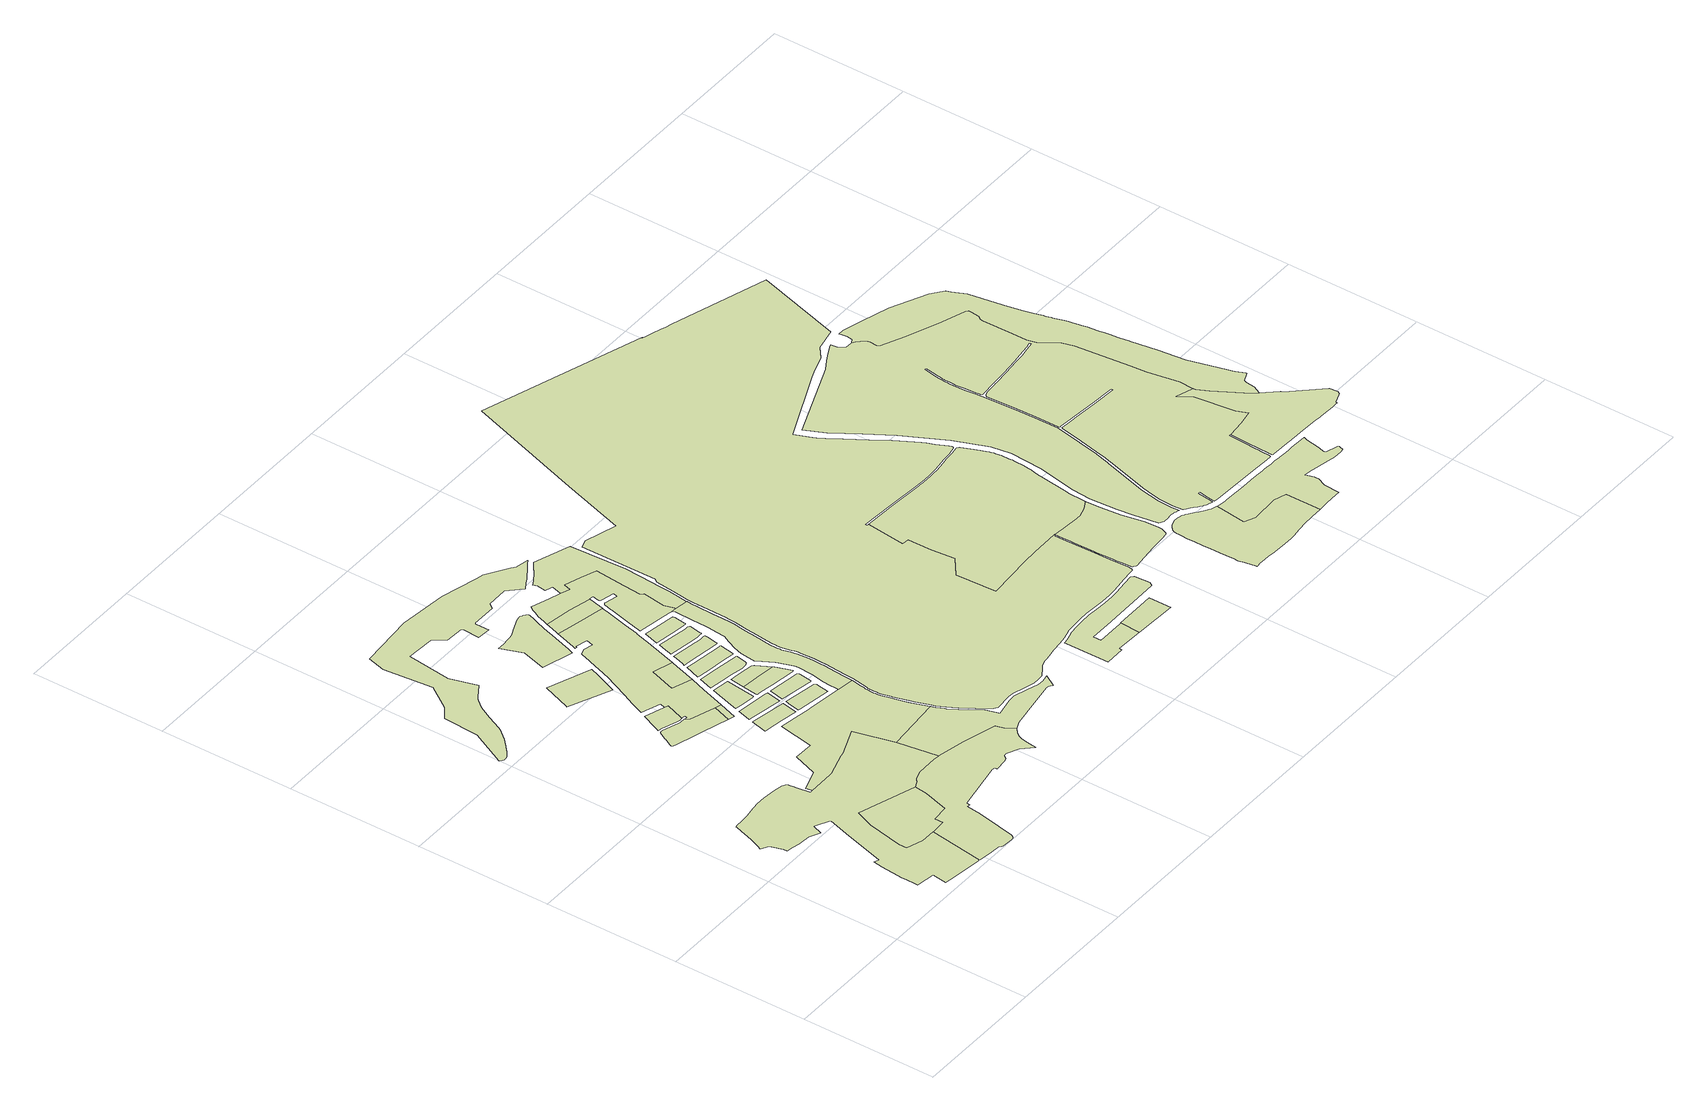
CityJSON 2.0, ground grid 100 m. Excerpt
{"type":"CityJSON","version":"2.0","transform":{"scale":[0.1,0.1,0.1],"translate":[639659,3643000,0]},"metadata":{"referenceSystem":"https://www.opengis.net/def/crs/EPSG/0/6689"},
"CityObjects":{
"landuse1":{"type":"LandUse","attributes":{"class":"205","LandUseDetailAttribute.orgLandUse":"205","LandUseDetailAttribute.areaInSquareMeter":9004.34,"LandUseDetailAttribute.urbanPlanType":"21","LandUseDetailAttribute.prefecture":"43","LandUseDetailAttribute.city":"43206","LandUseDetailAttribute.note":"都道府県","LandUseDetailAttribute.surveyYear":2022},"geometry":[{"type":"MultiSurface","lod":"1","boundaries":[[[0,1,2,3,4,5,6,7,8,9,10,11,12,13,14,15,16,17,18,19,20,21,22,23,24,25,26,27,28,29,30,31,32,33,34,35,36,37,38,39,40,41,42,43,44,45,46,47,48,49,50,51,52,53,54,55,56,57,58,59,60,61,62,63,64,65,66,67,68]]]}]},
"landuse2":{"type":"LandUse","attributes":{"class":"202","LandUseDetailAttribute.orgLandUse":"202","LandUseDetailAttribute.areaInSquareMeter":1923.21,"LandUseDetailAttribute.urbanPlanType":"21","LandUseDetailAttribute.prefecture":"43","LandUseDetailAttribute.city":"43206","LandUseDetailAttribute.note":"都道府県","LandUseDetailAttribute.surveyYear":2022},"geometry":[{"type":"MultiSurface","lod":"1","boundaries":[[[69,70,71,53,52,51,50,49,48,47,72]]]}]},
"landuse3":{"type":"LandUse","attributes":{"class":"202","LandUseDetailAttribute.orgLandUse":"202","LandUseDetailAttribute.areaInSquareMeter":676.28,"LandUseDetailAttribute.urbanPlanType":"21","LandUseDetailAttribute.prefecture":"43","LandUseDetailAttribute.city":"43206","LandUseDetailAttribute.note":"都道府県","LandUseDetailAttribute.surveyYear":2022},"geometry":[{"type":"MultiSurface","lod":"1","boundaries":[[[73,74,75,76,77,78,79,80,81,82,83,84,85,86,87,88,89,90,91,92,93,94,95,96,97,98,99,100,101,102,103,104,105,106,107,108,109,110]]]}]},
"landuse4":{"type":"LandUse","attributes":{"class":"211","LandUseDetailAttribute.orgLandUse":"211","LandUseDetailAttribute.areaInSquareMeter":4491.75,"LandUseDetailAttribute.urbanPlanType":"21","LandUseDetailAttribute.prefecture":"43","LandUseDetailAttribute.city":"43206","LandUseDetailAttribute.note":"都道府県","LandUseDetailAttribute.surveyYear":2022},"geometry":[{"type":"MultiSurface","lod":"1","boundaries":[[[111,112,113,114,115,116,117,118,59,58,57,56,55,54,53,71,70,69,72,47,46,119,120,121,122,123,124,125,126,127,128,129,130,131,132,133,134,135,136,137,138,139,140,141,142,143,144,145,146,147,148,149,150]]]}]},
"landuse5":{"type":"LandUse","attributes":{"class":"202","LandUseDetailAttribute.orgLandUse":"202","LandUseDetailAttribute.areaInSquareMeter":303.58,"LandUseDetailAttribute.urbanPlanType":"21","LandUseDetailAttribute.prefecture":"43","LandUseDetailAttribute.city":"43206","LandUseDetailAttribute.note":"都道府県","LandUseDetailAttribute.surveyYear":2022},"geometry":[{"type":"MultiSurface","lod":"1","boundaries":[[[151,152,153,154,155,156,157,158,159,160,161,162,163,164,165,166,167,168,169,170,171,172,173]]]}]},
"landuse6":{"type":"LandUse","attributes":{"class":"211","LandUseDetailAttribute.orgLandUse":"211","LandUseDetailAttribute.areaInSquareMeter":805.57,"LandUseDetailAttribute.urbanPlanType":"21","LandUseDetailAttribute.prefecture":"43","LandUseDetailAttribute.city":"43206","LandUseDetailAttribute.note":"都道府県","LandUseDetailAttribute.surveyYear":2022},"geometry":[{"type":"MultiSurface","lod":"1","boundaries":[[[174,175,176,177,178,179,180,181,182]]]}]},
"landuse7":{"type":"LandUse","attributes":{"class":"222","LandUseDetailAttribute.orgLandUse":"222","LandUseDetailAttribute.areaInSquareMeter":70.05,"LandUseDetailAttribute.urbanPlanType":"21","LandUseDetailAttribute.prefecture":"43","LandUseDetailAttribute.city":"43206","LandUseDetailAttribute.note":"都道府県","LandUseDetailAttribute.surveyYear":2022},"geometry":[{"type":"MultiSurface","lod":"1","boundaries":[[[110,109,183,184,185]]]}]},
"landuse8":{"type":"LandUse","attributes":{"class":"202","LandUseDetailAttribute.orgLandUse":"202","LandUseDetailAttribute.areaInSquareMeter":4166.86,"LandUseDetailAttribute.urbanPlanType":"21","LandUseDetailAttribute.prefecture":"43","LandUseDetailAttribute.city":"43206","LandUseDetailAttribute.note":"都道府県","LandUseDetailAttribute.surveyYear":2022},"geometry":[{"type":"MultiSurface","lod":"1","boundaries":[[[186,187,188,189,190,191,192,193,194,66,65,64,63,62,61,60,195,196,197,198,199,200,201,202,203,204,205,206,207,208,209,210,211,212,213]]]}]},
"landuse9":{"type":"LandUse","attributes":{"class":"211","LandUseDetailAttribute.orgLandUse":"211","LandUseDetailAttribute.areaInSquareMeter":321.63,"LandUseDetailAttribute.urbanPlanType":"21","LandUseDetailAttribute.prefecture":"43","LandUseDetailAttribute.city":"43206","LandUseDetailAttribute.note":"都道府県","LandUseDetailAttribute.surveyYear":2022},"geometry":[{"type":"MultiSurface","lod":"1","boundaries":[[[214,215,216,217,218,219,220,221,222,223]]]}]},
"landuse10":{"type":"LandUse","attributes":{"class":"203","LandUseDetailAttribute.orgLandUse":"203","LandUseDetailAttribute.areaInSquareMeter":5633.28,"LandUseDetailAttribute.urbanPlanType":"21","LandUseDetailAttribute.prefecture":"43","LandUseDetailAttribute.city":"43206","LandUseDetailAttribute.note":"都道府県","LandUseDetailAttribute.surveyYear":2022},"geometry":[{"type":"MultiSurface","lod":"1","boundaries":[[[224,225,226,227,228,229,230,231,232,233,234,235,236,237,238,239,240,241,242,243,244,245,246,247,248,249,250,251,252,253,254,255,256,257,258,259,260,261,262,263,264,265,266,267,268,269,270,271,272,273,274,275,276,277,278,279,280,281,282,283,284,285,286,287,288,289]]]}]},
"landuse11":{"type":"LandUse","attributes":{"class":"211","LandUseDetailAttribute.orgLandUse":"211","LandUseDetailAttribute.areaInSquareMeter":282.78,"LandUseDetailAttribute.urbanPlanType":"21","LandUseDetailAttribute.prefecture":"43","LandUseDetailAttribute.city":"43206","LandUseDetailAttribute.note":"都道府県","LandUseDetailAttribute.surveyYear":2022},"geometry":[{"type":"MultiSurface","lod":"1","boundaries":[[[290,291,292,293,294,295,296,297,298]]]}]},
"landuse12":{"type":"LandUse","attributes":{"class":"217","LandUseDetailAttribute.orgLandUse":"217","LandUseDetailAttribute.areaInSquareMeter":330.92,"LandUseDetailAttribute.urbanPlanType":"21","LandUseDetailAttribute.prefecture":"43","LandUseDetailAttribute.city":"43206","LandUseDetailAttribute.note":"都道府県","LandUseDetailAttribute.surveyYear":2022},"geometry":[{"type":"MultiSurface","lod":"1","boundaries":[[[299,300,301,302,303,304,305,306,307,308,309,310,311]]]}]},
"landuse13":{"type":"LandUse","attributes":{"class":"211","LandUseDetailAttribute.orgLandUse":"211","LandUseDetailAttribute.areaInSquareMeter":4306.53,"LandUseDetailAttribute.urbanPlanType":"21","LandUseDetailAttribute.prefecture":"43","LandUseDetailAttribute.city":"43206","LandUseDetailAttribute.note":"都道府県","LandUseDetailAttribute.surveyYear":2022},"geometry":[{"type":"MultiSurface","lod":"1","boundaries":[[[312,313,314,315,316,317,318,319,320,321,322,323,324,325,326,327,328,329,330,331,332,333,334,152,151,173,172,335,336,337,338,74,73,110,185,339,340,341,342,343,344,345,346,347,348,349,350,351,352]]]}]},
"landuse14":{"type":"LandUse","attributes":{"class":"202","LandUseDetailAttribute.orgLandUse":"202","LandUseDetailAttribute.areaInSquareMeter":326.06,"LandUseDetailAttribute.urbanPlanType":"21","LandUseDetailAttribute.prefecture":"43","LandUseDetailAttribute.city":"43206","LandUseDetailAttribute.note":"都道府県","LandUseDetailAttribute.surveyYear":2022},"geometry":[{"type":"MultiSurface","lod":"1","boundaries":[[[343,342,341,353,354,344]]]}]},
"landuse15":{"type":"LandUse","attributes":{"class":"211","LandUseDetailAttribute.orgLandUse":"211","LandUseDetailAttribute.areaInSquareMeter":1164.18,"LandUseDetailAttribute.urbanPlanType":"21","LandUseDetailAttribute.prefecture":"43","LandUseDetailAttribute.city":"43206","LandUseDetailAttribute.note":"都道府県","LandUseDetailAttribute.surveyYear":2022},"geometry":[{"type":"MultiSurface","lod":"1","boundaries":[[[355,356,357,358,359,360,361,362,363,364,365,366,367,368,369,370,371,372,373,374,375,376,377,378,379,380,381,382,383,384,385,386,387,388,389,390,391]]]}]},
"landuse16":{"type":"LandUse","attributes":{"class":"211","LandUseDetailAttribute.orgLandUse":"211","LandUseDetailAttribute.areaInSquareMeter":298.83,"LandUseDetailAttribute.urbanPlanType":"21","LandUseDetailAttribute.prefecture":"43","LandUseDetailAttribute.city":"43206","LandUseDetailAttribute.note":"都道府県","LandUseDetailAttribute.surveyYear":2022},"geometry":[{"type":"MultiSurface","lod":"1","boundaries":[[[392,393,394,395,396,397,398,399,400,401,402,403,404,405,406]]]}]},
"landuse17":{"type":"LandUse","attributes":{"class":"211","LandUseDetailAttribute.orgLandUse":"211","LandUseDetailAttribute.areaInSquareMeter":356.48,"LandUseDetailAttribute.urbanPlanType":"21","LandUseDetailAttribute.prefecture":"43","LandUseDetailAttribute.city":"43206","LandUseDetailAttribute.note":"都道府県","LandUseDetailAttribute.surveyYear":2022},"geometry":[{"type":"MultiSurface","lod":"1","boundaries":[[[407,408,409,410,411,412,413,414,415,416,417,418,419,420,421,422,423,424,425,426,427,428,429,430,431,432,433,434]]]}]},
"landuse18":{"type":"LandUse","attributes":{"class":"211","LandUseDetailAttribute.orgLandUse":"211","LandUseDetailAttribute.areaInSquareMeter":289.94,"LandUseDetailAttribute.urbanPlanType":"21","LandUseDetailAttribute.prefecture":"43","LandUseDetailAttribute.city":"43206","LandUseDetailAttribute.note":"都道府県","LandUseDetailAttribute.surveyYear":2022},"geometry":[{"type":"MultiSurface","lod":"1","boundaries":[[[435,436,437,438,439,440,441,442,443,444,445,446,447,448,449,450,451,452,453,454]]]}]},
"landuse19":{"type":"LandUse","attributes":{"class":"211","LandUseDetailAttribute.orgLandUse":"211","LandUseDetailAttribute.areaInSquareMeter":368.52,"LandUseDetailAttribute.urbanPlanType":"21","LandUseDetailAttribute.prefecture":"43","LandUseDetailAttribute.city":"43206","LandUseDetailAttribute.note":"都道府県","LandUseDetailAttribute.surveyYear":2022},"geometry":[{"type":"MultiSurface","lod":"1","boundaries":[[[455,456,457,458,459,460,461,462,463,464,465,466,467,468,469,470,471,472,473,474,475,476,477]]]}]},
"landuse20":{"type":"LandUse","attributes":{"class":"214","LandUseDetailAttribute.orgLandUse":"214","LandUseDetailAttribute.areaInSquareMeter":249.61,"LandUseDetailAttribute.urbanPlanType":"21","LandUseDetailAttribute.prefecture":"43","LandUseDetailAttribute.city":"43206","LandUseDetailAttribute.note":"都道府県","LandUseDetailAttribute.surveyYear":2022},"geometry":[{"type":"MultiSurface","lod":"1","boundaries":[[[478,479,480,481,456,455,477,482]]]}]},
"landuse21":{"type":"LandUse","attributes":{"class":"211","LandUseDetailAttribute.orgLandUse":"211","LandUseDetailAttribute.areaInSquareMeter":364.99,"LandUseDetailAttribute.urbanPlanType":"21","LandUseDetailAttribute.prefecture":"43","LandUseDetailAttribute.city":"43206","LandUseDetailAttribute.note":"都道府県","LandUseDetailAttribute.surveyYear":2022},"geometry":[{"type":"MultiSurface","lod":"1","boundaries":[[[483,484,485,486,487,488,489,490,491,492,493,494,495,496,497,498,499,500,501,502,503,504,505,506]]]}]},
"landuse22":{"type":"LandUse","attributes":{"class":"201","LandUseDetailAttribute.orgLandUse":"201","LandUseDetailAttribute.areaInSquareMeter":2585.61,"LandUseDetailAttribute.urbanPlanType":"21","LandUseDetailAttribute.prefecture":"43","LandUseDetailAttribute.city":"43206","LandUseDetailAttribute.note":"都道府県","LandUseDetailAttribute.surveyYear":2022},"geometry":[{"type":"MultiSurface","lod":"1","boundaries":[[[507,508,509,510,511,512,513,514,515,516,517,195,60,59,118,117,116,115,114,518,519,520,521,522,523,524,525,526,527,528,529,530,531]]]}]},
"landuse23":{"type":"LandUse","attributes":{"class":"211","LandUseDetailAttribute.orgLandUse":"211","LandUseDetailAttribute.areaInSquareMeter":318.5,"LandUseDetailAttribute.urbanPlanType":"21","LandUseDetailAttribute.prefecture":"43","LandUseDetailAttribute.city":"43206","LandUseDetailAttribute.note":"都道府県","LandUseDetailAttribute.surveyYear":2022},"geometry":[{"type":"MultiSurface","lod":"1","boundaries":[[[532,533,534,535,536,537,538,539,540,541,542,543,544,545,546,547,548,549,550,551,552,553,554,555,556,557]]]}]},
"landuse24":{"type":"LandUse","attributes":{"class":"211","LandUseDetailAttribute.orgLandUse":"211","LandUseDetailAttribute.areaInSquareMeter":311.35,"LandUseDetailAttribute.urbanPlanType":"21","LandUseDetailAttribute.prefecture":"43","LandUseDetailAttribute.city":"43206","LandUseDetailAttribute.note":"都道府県","LandUseDetailAttribute.surveyYear":2022},"geometry":[{"type":"MultiSurface","lod":"1","boundaries":[[[558,559,560,561,562,563,564,565,566,567,568,569,570,571,572,573,574,575,576,577,578,579,580,581,582,583,584]]]}]},
"landuse25":{"type":"LandUse","attributes":{"class":"202","LandUseDetailAttribute.orgLandUse":"202","LandUseDetailAttribute.areaInSquareMeter":472.39,"LandUseDetailAttribute.urbanPlanType":"21","LandUseDetailAttribute.prefecture":"43","LandUseDetailAttribute.city":"43206","LandUseDetailAttribute.note":"都道府県","LandUseDetailAttribute.surveyYear":2022},"geometry":[{"type":"MultiSurface","lod":"1","boundaries":[[[585,586,587,588,589,590,313,312,352,591]]]}]},
"landuse26":{"type":"LandUse","attributes":{"class":"211","LandUseDetailAttribute.orgLandUse":"211","LandUseDetailAttribute.areaInSquareMeter":289.09,"LandUseDetailAttribute.urbanPlanType":"21","LandUseDetailAttribute.prefecture":"43","LandUseDetailAttribute.city":"43206","LandUseDetailAttribute.note":"都道府県","LandUseDetailAttribute.surveyYear":2022},"geometry":[{"type":"MultiSurface","lod":"1","boundaries":[[[592,593,594,595,596,597,598,599,600,601,602,603,604]]]}]},
"landuse27":{"type":"LandUse","attributes":{"class":"203","LandUseDetailAttribute.orgLandUse":"203","LandUseDetailAttribute.areaInSquareMeter":1834.29,"LandUseDetailAttribute.urbanPlanType":"21","LandUseDetailAttribute.prefecture":"43","LandUseDetailAttribute.city":"43206","LandUseDetailAttribute.note":"都道府県","LandUseDetailAttribute.surveyYear":2022},"geometry":[{"type":"MultiSurface","lod":"1","boundaries":[[[605,606,607,608,609,610,611,612,613,614,615,616,617,618,619,620,621,622,623,624,625,626,627,628,629,630,631,632,633,634,635,636,637,638,639,640,641,642,643,644,645,646,647,648,649,650,651,652,653,654,655,656,657,213,212,658]]]}]},
"landuse28":{"type":"LandUse","attributes":{"class":"211","LandUseDetailAttribute.orgLandUse":"211","LandUseDetailAttribute.areaInSquareMeter":2190.11,"LandUseDetailAttribute.urbanPlanType":"21","LandUseDetailAttribute.prefecture":"43","LandUseDetailAttribute.city":"43206","LandUseDetailAttribute.note":"都道府県","LandUseDetailAttribute.surveyYear":2022},"geometry":[{"type":"MultiSurface","lod":"1","boundaries":[[[659,660,661,662,663,664,665,666,587,586,585,667,668,669,670,671,672,673,674,675,676,677,678,679,680,681,682,683,684,685,686,687,688,689,690,691,692,693,631,630,694,695,696,697,698,699,700,701,702,703,704]]]}]},
"landuse29":{"type":"LandUse","attributes":{"class":"205","LandUseDetailAttribute.orgLandUse":"205","LandUseDetailAttribute.areaInSquareMeter":2106.24,"LandUseDetailAttribute.urbanPlanType":"21","LandUseDetailAttribute.prefecture":"43","LandUseDetailAttribute.city":"43206","LandUseDetailAttribute.note":"都道府県","LandUseDetailAttribute.surveyYear":2022},"geometry":[{"type":"MultiSurface","lod":"1","boundaries":[[[705,706,707,708,709,710,711,712,713,714,715,716,717,703,702,701,700,699,698,697,696,695,694,630,629,718,719,720,721,722,723,724,725]]]}]},
"landuse30":{"type":"LandUse","attributes":{"class":"211","LandUseDetailAttribute.orgLandUse":"211","LandUseDetailAttribute.areaInSquareMeter":1785.35,"LandUseDetailAttribute.urbanPlanType":"21","LandUseDetailAttribute.prefecture":"43","LandUseDetailAttribute.city":"43206","LandUseDetailAttribute.note":"都道府県","LandUseDetailAttribute.surveyYear":2022},"geometry":[{"type":"MultiSurface","lod":"1","boundaries":[[[726,727,728,729,730,731,732,733,734,735,736,737,738,739,740,741,742,743,744,745,746,747,748,749,750,751,752,753,754,755,756]]]}]},
"landuse31":{"type":"LandUse","attributes":{"class":"202","LandUseDetailAttribute.orgLandUse":"202","LandUseDetailAttribute.areaInSquareMeter":502.12,"LandUseDetailAttribute.urbanPlanType":"21","LandUseDetailAttribute.prefecture":"43","LandUseDetailAttribute.city":"43206","LandUseDetailAttribute.note":"都道府県","LandUseDetailAttribute.surveyYear":2022},"geometry":[{"type":"MultiSurface","lod":"1","boundaries":[[[757,758,746,745,759,760]]]}]},
"landuse32":{"type":"LandUse","attributes":{"class":"201","LandUseDetailAttribute.orgLandUse":"201","LandUseDetailAttribute.areaInSquareMeter":76069.98,"LandUseDetailAttribute.urbanPlanType":"21","LandUseDetailAttribute.prefecture":"43","LandUseDetailAttribute.city":"43206","LandUseDetailAttribute.note":"都道府県","LandUseDetailAttribute.surveyYear":2022},"geometry":[{"type":"MultiSurface","lod":"1","boundaries":[[[761,762,763,764,765,766,767,768,769,770,771,772,773,774,775,776,777,778,779,780,781,782,783,784,785,786,787,788,789,790,791,792,793,794,795,796,797,798,799,800,801,802,803,804,805,806,807,808,809,810,811,812,813,814,815,816,817,818,819,820,821,822,823,824,825,826,827,828,829,830,831,832,833,834,835,836,837,838,839,840,841,842,843,844,845,846,847,848,849,850,851,852,853,854,855,856,857,858,859,860,861,862,863,864,865,866,867,868,869,870,871,872,873,874,875,876,877,878,879,880,881,882,883,884,885,886,887,888,889,890,891,892,893,894,895,896,897,898,899,900,901,902,903,904,905,906,907,908,909,910,911,912,913,914,915,916,917,918,919,920,921,922,923,924,925,926,927,928,929,930,931,932,933,934]]]}]},
"landuse33":{"type":"LandUse","attributes":{"class":"202","LandUseDetailAttribute.orgLandUse":"202","LandUseDetailAttribute.areaInSquareMeter":10526.65,"LandUseDetailAttribute.urbanPlanType":"21","LandUseDetailAttribute.prefecture":"43","LandUseDetailAttribute.city":"43206","LandUseDetailAttribute.note":"都道府県","LandUseDetailAttribute.surveyYear":2022},"geometry":[{"type":"MultiSurface","lod":"1","boundaries":[[[935,936,937,938,885,884,883,882,881,880,879,878,877,876,939,940,941,942,943,944,945,946,947,948,949,950,951,952,953,954,955,956,957,958,959,960,961,962,963,964,965,966,967,968,969,970,971,972,973,974,975,976,977,978,979,980,981,982,983,984,985,986,987,988,989]]]}]},
"landuse34":{"type":"LandUse","attributes":{"class":"201","LandUseDetailAttribute.orgLandUse":"201","LandUseDetailAttribute.areaInSquareMeter":2376.76,"LandUseDetailAttribute.urbanPlanType":"21","LandUseDetailAttribute.prefecture":"43","LandUseDetailAttribute.city":"43206","LandUseDetailAttribute.note":"都道府県","LandUseDetailAttribute.surveyYear":2022},"geometry":[{"type":"MultiSurface","lod":"1","boundaries":[[[943,942,941,940,939,876,990,991,992,993,994,995,996,997,998,999,1000,1001,1002,1003,1004,1005,1006,1007,1008,1009,1010,1011,1012,1013,1014,1015,1016,1017,1018,1019,1020,1021,1022,944]]]}]},
"landuse35":{"type":"LandUse","attributes":{"class":"201","LandUseDetailAttribute.orgLandUse":"201","LandUseDetailAttribute.areaInSquareMeter":3397.68,"LandUseDetailAttribute.urbanPlanType":"21","LandUseDetailAttribute.prefecture":"43","LandUseDetailAttribute.city":"43206","LandUseDetailAttribute.note":"都道府県","LandUseDetailAttribute.surveyYear":2022},"geometry":[{"type":"MultiSurface","lod":"1","boundaries":[[[1023,1024,1025,1026,1027,1028,1029,1030,1031,1032,1033,1034,1035,1036,1037,1038,1039,1040,1041,1042,1043,1044,1045,1046,1047,1048,1049,1050,1051,1052,1053,1054,1055,1056,1057,1058,1059,1060,1061,1062,1063,1064,1065,1066,1067,1068,1069,1070,1071,1072,1073,1074,1075,1076,1077,1078,1079,1080,1081,1082,1083,1084,1085,1086,1087,1088,1089,1090,1091]]]}]},
"landuse36":{"type":"LandUse","attributes":{"class":"202","LandUseDetailAttribute.orgLandUse":"202","LandUseDetailAttribute.areaInSquareMeter":2847.42,"LandUseDetailAttribute.urbanPlanType":"21","LandUseDetailAttribute.prefecture":"43","LandUseDetailAttribute.city":"43206","LandUseDetailAttribute.note":"都道府県","LandUseDetailAttribute.surveyYear":2022},"geometry":[{"type":"MultiSurface","lod":"1","boundaries":[[[1092,1093,1094,1095,1096,1097,1098,1099,1100,1101,1102,1103,1104,1105,1106,1107,1108,1109,1110,1111,1112,1113,1114,1115,1116,1117,1118,1119,1023,1091,1090,1089,1088,1087,1120,1121,1122,1123,1124,1125,1126,1127,1128,1129,1130,1131,1132,1133,1134,1135,1136]]]}]},
"landuse37":{"type":"LandUse","attributes":{"class":"201","LandUseDetailAttribute.orgLandUse":"201","LandUseDetailAttribute.areaInSquareMeter":31840.01,"LandUseDetailAttribute.urbanPlanType":"21","LandUseDetailAttribute.prefecture":"43","LandUseDetailAttribute.city":"43206","LandUseDetailAttribute.note":"都道府県","LandUseDetailAttribute.surveyYear":2022},"geometry":[{"type":"MultiSurface","lod":"1","boundaries":[[[1137,1138,1139,1140,1141,1142,1143,1144,1145,1146,1147,1148,1149,1150,1151,1152,1153,1154,1155,1156,1157,1158,1159,1160,1161,1162,1163,1164,1165,1166,1167,1168,1169,1170,1171,1172,1173,1174,1175,1176,1177,1178,1179,1180,1181,1182,1183,1184,1185,1186,1187,1188,1189,1190,1191,1192,1193,1194,1195,1196,1197,1198,1199,1200,1201,1202,1203,1204,1205,1206,1207,1208,1209,1210,1211,1212,1213,1214,1215,1216,1217,1218,1219,1220,1221,1222,1223,1224,1225,1226,1227,1228,1229,1230,1231,1232,1233,1234,1235,1236,1237,1238,1239,1240,1241,1242,1243,1244,1245,1246,1247,1248,1249,1250,1251,1252,1253,1254,1255,1256,1257,1258,1259,1260,1261,1262,1263,1264,1265,1266,1267,1268,1269,1270,1271,1272,1273,1274,1275,1276,1277,1278,1279,1280,1281,1282,1283,1284,1285,1286,1287,1288,1289,1290,1291,1292,1293,1294,1295,1296,1297,1298,1299,1300,1301,1302,1303,1304,1305,1306,1307,1308,1309,1310,1311,1312,1313,1314,1315,1316,1317,1318,1319,1320,1321,1322,1323,1324,1325,1326,1327,1328,1329,1330,1331,1332,1333,1334,1335,1336,1337,1338,1339,1340,1341,1342,1343,1344,1345,1346,1347,1348,1349,1350,1351,1352,1353]]]}]},
"landuse38":{"type":"LandUse","attributes":{"class":"203","LandUseDetailAttribute.orgLandUse":"203","LandUseDetailAttribute.areaInSquareMeter":6589.05,"LandUseDetailAttribute.urbanPlanType":"21","LandUseDetailAttribute.prefecture":"43","LandUseDetailAttribute.city":"43206","LandUseDetailAttribute.note":"都道府県","LandUseDetailAttribute.surveyYear":2022},"geometry":[{"type":"MultiSurface","lod":"1","boundaries":[[[1354,1355,1356,1357,1353,1352,1351,1350,1349,1348,1347,1346,1345,1344,1343,1342,1341,1340,1339,1338,1337,1336,1335,1334,1333,1332,1331,1330,1329,1328,1327,1326,1325,1358,1359,1360,1361,1362,1363,1364,1365,1366,1367,1368,1369,1370,1371,1372,1373,1374,1375,1376,1377,1378,1379,1380,1381,1382,1383,1384,1385,1386,1387,1388,1389,1390,1391,1392,1393,1394,1395,1396,1397,1398,1399,1400,1401,1402,1403,1404,1405,1406,1407,1408,1409]]]}]},
"landuse39":{"type":"LandUse","attributes":{"class":"211","LandUseDetailAttribute.orgLandUse":"211","LandUseDetailAttribute.areaInSquareMeter":3188.65,"LandUseDetailAttribute.urbanPlanType":"21","LandUseDetailAttribute.prefecture":"43","LandUseDetailAttribute.city":"43206","LandUseDetailAttribute.note":"都道府県","LandUseDetailAttribute.surveyYear":2022},"geometry":[{"type":"MultiSurface","lod":"1","boundaries":[[[1410,1411,1412,1413,1414,1415,1416,1361,1360,1359,1358,1325,1324,1323,1322,1321,1320,1319,1318,1417,1418,1419,1420,1421,1422,1423,1424,1425,1426,1427,1428,1429,1430,1431,1432,1433,1434,1435,1436,1437]]]}]}
},
"vertices":[
[877,1442,0],[875,1457,0],[872,1473,0],[863,1486,0],[843,1499,0],[776,1509,0],[676,1520,0],[610,1521,0],[608,1521,0],[549,1512,0],[466,1502,0],[414,1498,0],[344,1493,0],[338,1492,0],[336,1491,0],[335,1489,0],[318,1435,0],[286,1340,0],[257,1269,0],[241,1236,0],[297,1209,0],[325,1115,0],[325,1088,0],[374,1081,0],[428,1068,0],[520,1061,0],[599,1023,0],[623,1096,0],[632,1094,0],[734,1046,0],[734,1039,0],[686,888,0],[591,564,0],[555,575,0],[545,507,0],[533,379,0],[530,347,0],[529,302,0],[530,241,0],[529,220,0],[668,200,0],[654,89,0],[708,79,0],[889,57,0],[901,56,0],[949,50,0],[959,49,0],[1022,453,0],[915,453,0],[793,495,0],[791,555,0],[844,816,0],[901,950,0],[1325,812,0],[1373,833,0],[1394,855,0],[1457,877,0],[1521,880,0],[1621,880,0],[1669,875,0],[1622,1175,0],[1546,1465,0],[1333,1378,0],[1306,1374,0],[1129,1319,0],[1111,1321,0],[917,1317,0],[893,1314,0],[881,1413,0],
[1131,522,0],[1255,533,0],[1310,716,0],[1136,460,0],
[1048,2366,0],[1027,2394,0],[1013,2394,0],[1006,2395,0],[1001,2396,0],[991,2397,0],[973,2401,0],[924,2418,0],[883,2432,0],[865,2437,0],[856,2439,0],[850,2440,0],[846,2440,0],[842,2440,0],[836,2440,0],[835,2439,0],[833,2438,0],[831,2437,0],[829,2435,0],[828,2434,0],[812,2403,0],[797,2376,0],[797,2374,0],[768,2320,0],[764,2312,0],[763,2308,0],[763,2305,0],[763,2302,0],[765,2300,0],[768,2297,0],[771,2295,0],[777,2293,0],[787,2290,0],[939,2245,0],[992,2229,0],[1095,2199,0],[1191,2170,0],[1237,2307,0],
[2128,585,0],[2150,613,0],[2181,638,0],[2182,639,0],[2136,709,0],[2122,765,0],[2004,794,0],[1882,830,0],[971,48,0],[1003,44,0],[1054,38,0],[1146,27,0],[1155,16,0],[1162,13,0],[1165,11,0],[1244,6,0],[1254,5,0],[1263,7,0],[1269,11,0],[1275,17,0],[1280,24,0],[1285,34,0],[1293,69,0],[1309,151,0],[1325,235,0],[1343,319,0],[1358,430,0],[1379,427,0],[1381,453,0],[1754,520,0],[1777,517,0],[1774,497,0],[1870,508,0],[1895,517,0],[1915,543,0],[1937,544,0],[2022,506,0],[2095,429,0],[2104,503,0],[2115,556,0],
[1078,2558,0],[1055,2566,0],[907,2618,0],[859,2507,0],[842,2467,0],[841,2466,0],[841,2465,0],[841,2464,0],[841,2463,0],[842,2463,0],[843,2462,0],[847,2462,0],[855,2460,0],[870,2456,0],[889,2451,0],[930,2437,0],[978,2420,0],[995,2417,0],[1003,2415,0],[1015,2414,0],[1025,2414,0],[1026,2414,0],[1033,2432,0],
[1028,2987,0],[1046,3032,0],[1073,3101,0],[1096,3166,0],[780,3288,0],[701,3076,0],[698,3073,0],[1005,2937,0],[1012,2953,0],
[1197,2168,0],[1237,2158,0],[1284,2292,0],
[1780,1790,0],[1584,1815,0],[1543,1822,0],[1484,1831,0],[1328,1855,0],[1280,1593,0],[1134,1596,0],[1070,1418,0],[909,1365,0],[2041,1213,0],[1996,1351,0],[1974,1428,0],[1965,1465,0],[1950,1534,0],[1946,1557,0],[1945,1570,0],[1944,1584,0],[1944,1610,0],[1945,1622,0],[1945,1624,0],[1946,1629,0],[1947,1639,0],[1949,1650,0],[1951,1659,0],[1952,1666,0],[1957,1690,0],[1968,1765,0],[1843,1781,0],
[1337,2016,0],[1294,2023,0],[1258,2029,0],[1232,1922,0],[1232,1915,0],[1234,1912,0],[1252,1909,0],[1380,1889,0],[1501,1870,0],[1525,1984,0],
[1417,4297,0],[1147,4368,0],[786,4401,0],[364,4366,0],[329,4236,0],[365,3874,0],[244,3695,0],[150,3627,0],[134,3364,0],[1,3096,0],[18,3085,0],[25,3082,0],[27,3081,0],[30,3080,0],[36,3078,0],[41,3077,0],[45,3078,0],[51,3079,0],[56,3080,0],[62,3083,0],[72,3089,0],[104,3114,0],[165,3167,0],[180,3182,0],[196,3200,0],[247,3257,0],[256,3270,0],[264,3283,0],[271,3296,0],[324,3408,0],[361,3482,0],[375,3504,0],[383,3516,0],[408,3547,0],[422,3563,0],[440,3579,0],[458,3593,0],[484,3610,0],[491,3615,0],[548,3651,0],[492,3853,0],[534,4176,0],[743,4164,0],[809,4080,0],[946,4073,0],[951,4063,0],[941,3934,0],[1040,3927,0],[1043,4033,0],[1049,4040,0],[1230,4037,0],[1258,4077,0],[1420,4082,0],[1514,3986,0],[1562,4014,0],[1595,4033,0],[1598,4035,0],[1637,4060,0],[1663,4077,0],[1674,4084,0],[1704,4105,0],[1726,4120,0],[1759,4143,0],[1665,4161,0],[1634,4181,0],[1474,4284,0],
[1536,2129,0],[1515,2132,0],[1413,2146,0],[1296,2163,0],[1269,2063,0],[1324,2053,0],[1533,2018,0],[1538,2043,0],[1556,2126,0],
[1467,2175,0],[1468,2175,0],[1470,2177,0],[1471,2179,0],[1472,2183,0],[1483,2263,0],[1500,2399,0],[1377,2418,0],[1322,2241,0],[1306,2197,0],[1373,2187,0],[1462,2175,0],[1465,2175,0],
[1427,3514,0],[1266,3547,0],[1258,3522,0],[1217,3398,0],[1210,3378,0],[1223,3375,0],[1227,3383,0],[1318,3359,0],[1304,3306,0],[1234,3324,0],[1187,3309,0],[1182,3294,0],[1175,3274,0],[1140,3170,0],[1110,3087,0],[1083,3017,0],[1064,2971,0],[1050,2938,0],[1049,2937,0],[982,2789,0],[971,2764,0],[926,2659,0],[1069,2609,0],[1030,2414,0],[1057,2413,0],[1056,2393,0],[1029,2394,0],[1287,2300,0],[1344,2471,0],[1384,2592,0],[1237,2646,0],[1304,2839,0],[1452,2797,0],[1515,3009,0],[1517,3014,0],[1556,3147,0],[1557,3149,0],[1585,3261,0],[1629,3433,0],[1638,3469,0],[1638,3471,0],
[1447,2784,0],[1449,2789,0],
[1312,3811,0],[1309,3816,0],[1306,3821,0],[1302,3825,0],[1295,3832,0],[1287,3837,0],[1276,3842,0],[1268,3845,0],[1261,3846,0],[1256,3846,0],[1250,3846,0],[1235,3842,0],[1220,3838,0],[1205,3833,0],[1192,3828,0],[1167,3817,0],[1128,3798,0],[1108,3789,0],[1093,3784,0],[1076,3779,0],[1059,3775,0],[1040,3772,0],[1024,3770,0],[1010,3769,0],[988,3767,0],[948,3767,0],[927,3768,0],[986,3607,0],[933,3428,0],[1163,3364,0],[1178,3409,0],[1220,3534,0],[1221,3538,0],[1259,3656,0],[1286,3732,0],[1300,3769,0],[1314,3806,0],
[1550,1980,0],[1540,1935,0],[1526,1866,0],[1542,1864,0],[1639,1849,0],[1788,1826,0],[1804,1920,0],[1804,1925,0],[1803,1928,0],[1803,1931,0],[1801,1933,0],[1799,1935,0],[1796,1937,0],[1792,1938,0],[1787,1939,0],
[1686,2403,0],[1697,2405,0],[1704,2406,0],[1711,2408,0],[1715,2410,0],[1719,2413,0],[1722,2416,0],[1725,2421,0],[1729,2431,0],[1741,2492,0],[1741,2496,0],[1740,2498,0],[1739,2500,0],[1738,2501,0],[1736,2502,0],[1733,2503,0],[1731,2504,0],[1725,2505,0],[1698,2509,0],[1527,2533,0],[1438,2545,0],[1416,2548,0],[1384,2447,0],[1482,2432,0],[1530,2424,0],[1571,2418,0],[1663,2403,0],[1674,2403,0],
[1806,1974,0],[1808,1975,0],[1811,1977,0],[1812,1979,0],[1814,1982,0],[1827,2070,0],[1827,2076,0],[1826,2080,0],[1825,2082,0],[1824,2084,0],[1822,2086,0],[1819,2088,0],[1816,2089,0],[1811,2090,0],[1674,2109,0],[1581,2122,0],[1557,2014,0],[1792,1974,0],[1798,1973,0],[1802,1974,0],
[1689,2265,0],[1516,2286,0],[1502,2181,0],[1502,2177,0],[1503,2174,0],[1504,2172,0],[1507,2170,0],[1509,2168,0],[1535,2165,0],[1638,2150,0],[1818,2125,0],[1822,2125,0],[1824,2125,0],[1827,2125,0],[1828,2126,0],[1829,2127,0],[1830,2129,0],[1830,2131,0],[1829,2134,0],[1827,2147,0],[1798,2228,0],[1791,2245,0],[1787,2253,0],
[1717,2366,0],[1632,2379,0],[1559,2390,0],[1530,2394,0],[1731,2358,0],
[1745,2535,0],[1746,2535,0],[1748,2537,0],[1750,2540,0],[1767,2636,0],[1767,2639,0],[1767,2641,0],[1767,2642,0],[1766,2644,0],[1765,2645,0],[1765,2646,0],[1763,2646,0],[1761,2647,0],[1759,2648,0],[1755,2648,0],[1524,2680,0],[1464,2688,0],[1426,2577,0],[1443,2575,0],[1527,2563,0],[1648,2547,0],[1735,2535,0],[1740,2534,0],[1742,2534,0],
[2214,912,0],[2180,959,0],[2130,1034,0],[2121,1049,0],[2101,1084,0],[2082,1118,0],[2078,1126,0],[2066,1152,0],[2053,1182,0],[2047,1196,0],[2043,1208,0],[2237,663,0],[2486,705,0],[2623,726,0],[2642,727,0],[2655,720,0],[2671,707,0],[2722,796,0],[2671,786,0],[2624,785,0],[2545,814,0],[2437,844,0],[2382,840,0],[2245,814,0],[2237,840,0],
[1772,2679,0],[1773,2680,0],[1775,2682,0],[1776,2686,0],[1790,2759,0],[1792,2775,0],[1792,2779,0],[1791,2782,0],[1791,2783,0],[1789,2785,0],[1787,2786,0],[1785,2787,0],[1781,2787,0],[1757,2787,0],[1734,2789,0],[1705,2793,0],[1521,2821,0],[1508,2823,0],[1508,2821,0],[1480,2735,0],[1474,2717,0],[1523,2711,0],[1755,2679,0],[1761,2679,0],[1767,2679,0],[1770,2679,0],
[1794,2818,0],[1796,2819,0],[1798,2820,0],[1799,2822,0],[1801,2827,0],[1814,2907,0],[1814,2912,0],[1813,2915,0],[1811,2918,0],[1809,2920,0],[1807,2922,0],[1804,2924,0],[1801,2925,0],[1797,2926,0],[1791,2927,0],[1765,2929,0],[1733,2933,0],[1548,2962,0],[1531,2904,0],[1520,2864,0],[1517,2852,0],[1520,2852,0],[1709,2822,0],[1737,2819,0],[1758,2817,0],[1786,2817,0],[1792,2817,0],
[1668,3593,0],[1509,3630,0],[1303,3660,0],[1302,3657,0],[1297,3643,0],[1272,3565,0],[1667,3590,0],
[1815,2957,0],[1818,2957,0],[1820,2959,0],[1822,2963,0],[1834,3050,0],[1826,3062,0],[1588,3100,0],[1556,2991,0],[1737,2962,0],[1768,2959,0],[1793,2957,0],[1807,2956,0],[1813,2956,0],
[1974,1823,0],[1980,1910,0],[1985,1993,0],[1988,2036,0],[1989,2085,0],[1988,2139,0],[1985,2178,0],[1982,2209,0],[1978,2232,0],[1973,2252,0],[1960,2311,0],[1958,2324,0],[1957,2337,0],[1958,2357,0],[1959,2400,0],[1973,2523,0],[1983,2609,0],[1995,2709,0],[1998,2750,0],[2001,2800,0],[2001,2878,0],[2004,3010,0],[2004,3039,0],[2006,3067,0],[2007,3080,0],[1910,3094,0],[1873,3100,0],[1879,3075,0],[1876,2938,0],[1874,2844,0],[1872,2816,0],[1865,2743,0],[1858,2689,0],[1855,2675,0],[1852,2668,0],[1804,2567,0],[1787,2518,0],[1782,2496,0],[1769,2404,0],[1769,2391,0],[1769,2384,0],[1772,2376,0],[1832,2265,0],[1840,2245,0],[1874,2149,0],[1877,2137,0],[1879,2128,0],[1879,2117,0],[1872,2016,0],[1870,1998,0],[1853,1912,0],[1850,1889,0],[1849,1874,0],[1969,1775,0],
[1386,3846,0],[1380,3838,0],[1373,3825,0],[1371,3823,0],[1355,3794,0],[1338,3755,0],[1324,3718,0],[1316,3695,0],[1669,3598,0],[1703,3590,0],[1694,3552,0],[1693,3547,0],[1693,3543,0],[1694,3538,0],[1696,3535,0],[1698,3532,0],[1700,3530,0],[1704,3527,0],[1712,3524,0],[1803,3503,0],[1795,3469,0],[1696,3492,0],[1692,3492,0],[1689,3492,0],[1687,3491,0],[1684,3490,0],[1682,3488,0],[1680,3486,0],[1678,3483,0],[1676,3479,0],[1663,3425,0],[1663,3424,0],[1618,3249,0],[1593,3148,0],[1848,3104,0],[1909,3111,0],[1887,3179,0],[1912,3346,0],[1892,3363,0],[1909,3551,0],[1925,3726,0],[1815,3764,0],[1692,3806,0],[1677,3753,0],[1607,3775,0],[1527,3801,0],
[2006,4015,0],[1765,4098,0],[1732,4076,0],[1670,4028,0],[1661,4022,0],[1622,3997,0],[1618,3995,0],[1585,3975,0],[1576,3970,0],[1587,3938,0],[1575,3871,0],[1609,3861,0],[1631,3856,0],[2008,3094,0],[2016,3159,0],[2021,3210,0],[2023,3231,0],[2030,3315,0],[2036,3375,0],[2050,3590,0],[2031,4007,0],
[3850,953,0],[3773,946,0],[3668,932,0],[3622,930,0],[3540,928,0],[3456,933,0],[3454,934,0],[3382,939,0],[3311,938,0],[3240,933,0],[3174,926,0],[3113,910,0],[3105,908,0],[3095,906,0],[3064,900,0],[3065,881,0],[3066,565,0],[3216,569,0],[3216,587,0],[3424,580,0],[3432,730,0],[3424,730,0],[3217,728,0],[3217,788,0],[3412,790,0],[3465,791,0],[3609,792,0],[3750,794,0],[3855,795,0],[3873,822,0],[3868,940,0],
[3742,734,0],[3609,732,0],[3747,569,0],[3745,734,0],
[4950,4583,0],[4236,4803,0],[4186,4818,0],[4156,4828,0],[4087,4849,0],[4056,4859,0],[4006,4875,0],[4014,4877,0],[2817,5261,0],[2518,4367,0],[2367,3891,0],[2130,3960,0],[2072,3943,0],[2078,3380,0],[2056,3353,0],[2041,3208,0],[2028,3092,0],[2025,3062,0],[2024,3038,0],[2024,3009,0],[2021,2878,0],[2021,2814,0],[2021,2800,0],[2018,2748,0],[2015,2707,0],[2003,2607,0],[1992,2521,0],[1987,2474,0],[1979,2398,0],[1978,2362,0],[1978,2356,0],[1977,2337,0],[1978,2326,0],[1979,2314,0],[1993,2256,0],[1997,2235,0],[2001,2212,0],[2004,2188,0],[2008,2140,0],[2009,2085,0],[2008,2035,0],[2005,1992,0],[2000,1909,0],[1994,1822,0],[1988,1772,0],[1975,1690,0],[1969,1662,0],[1966,1647,0],[1964,1637,0],[1963,1627,0],[1963,1622,0],[1962,1617,0],[1962,1610,0],[1962,1595,0],[1962,1584,0],[1963,1572,0],[1964,1559,0],[1967,1538,0],[1983,1469,0],[1984,1461,0],[1991,1433,0],[2013,1356,0],[2026,1317,0],[2033,1297,0],[2060,1214,0],[2064,1202,0],[2069,1189,0],[2082,1159,0],[2098,1126,0],[2116,1093,0],[2119,1089,0],[2136,1058,0],[2145,1043,0],[2195,969,0],[2262,875,0],[2288,858,0],[2413,869,0],[2457,867,0],[2544,842,0],[2620,818,0],[2658,817,0],[2705,823,0],[2764,861,0],[2784,876,0],[2789,880,0],[2839,893,0],[2872,899,0],[2886,902,0],[2899,904,0],[2965,914,0],[3038,921,0],[3100,932,0],[3168,949,0],[3179,952,0],[3238,958,0],[3310,963,0],[3383,964,0],[3462,958,0],[3540,953,0],[3625,955,0],[3666,957,0],[3670,957,0],[3770,971,0],[3798,973,0],[3884,982,0],[3906,984,0],[3916,995,0],[3922,1004,0],[3923,1028,0],[3919,1107,0],[3916,1165,0],[3913,1308,0],[3911,1426,0],[3908,1525,0],[3906,1587,0],[3919,1594,0],[3704,1592,0],[3585,1586,0],[3232,1556,0],[3221,1862,0],[3352,1964,0],[3333,2135,0],[3331,2313,0],[3276,2317,0],[3315,2608,0],[3298,2609,0],[3299,2624,0],[3550,2610,0],[3820,2592,0],[3848,2590,0],[3860,2589,0],[3941,2588,0],[3977,2590,0],[4010,2593,0],[4090,2603,0],[4119,2608,0],[4126,2608,0],[4156,2611,0],[4191,2614,0],[4208,2616,0],[4228,2620,0],[4237,2622,0],[4244,2623,0],[4251,2626,0],[4255,2627,0],[4258,2630,0],[4260,2633,0],[4261,2637,0],[4261,2641,0],[4260,2645,0],[4253,2662,0],[4217,2746,0],[4196,2796,0],[4182,2824,0],[4161,2863,0],[4115,2948,0],[4090,2987,0],[4066,3023,0],[4008,3108,0],[3920,3248,0],[3859,3341,0],[3857,3344,0],[3847,3360,0],[3839,3374,0],[3832,3390,0],[3831,3394,0],[3814,3435,0],[3773,3531,0],[3791,3540,0],[4315,3771,0],[4363,3792,0],[4505,3840,0],[4590,3910,0],[4759,3945,0],
[3847,2575,0],[3829,2576,0],[3819,2577,0],[3549,2596,0],[4001,1588,0],[4132,1577,0],[4167,1577,0],[4201,1588,0],[4236,1597,0],[4302,1633,0],[4305,1698,0],[4307,1734,0],[4309,1766,0],[4311,1783,0],[4342,2011,0],[4348,2042,0],[4355,2075,0],[4360,2097,0],[4363,2121,0],[4366,2142,0],[4368,2164,0],[4371,2233,0],[4372,2254,0],[4372,2279,0],[4372,2303,0],[4371,2313,0],[4370,2336,0],[4367,2361,0],[4365,2375,0],[4362,2389,0],[4359,2400,0],[4354,2420,0],[4347,2440,0],[4334,2475,0],[4309,2534,0],[4281,2597,0],[4279,2600,0],[4275,2604,0],[4271,2607,0],[4267,2609,0],[4263,2609,0],[4257,2609,0],[4249,2608,0],[4240,2607,0],[4231,2605,0],[4211,2601,0],[4193,2599,0],[4128,2593,0],[4121,2593,0],[4113,2592,0],[4092,2589,0],[4011,2578,0],[3978,2575,0],[3942,2573,0],[3860,2574,0],
[3920,1533,0],[3922,1470,0],[3922,1444,0],[3924,1293,0],[3924,1269,0],[3930,1151,0],[3931,1120,0],[3934,1089,0],[3936,1041,0],[3939,1013,0],[3945,1002,0],[3959,992,0],[3962,990,0],[3969,990,0],[4054,999,0],[4176,1012,0],[4188,1013,0],[4195,1014,0],[4228,1017,0],[4272,1020,0],[4295,1022,0],[4315,1025,0],[4327,1027,0],[4335,1032,0],[4340,1036,0],[4345,1046,0],[4355,1068,0],[4359,1080,0],[4361,1112,0],[4356,1185,0],[4354,1216,0],[4324,1372,0],[4307,1520,0],
[4751,929,0],[4747,931,0],[4730,936,0],[4709,944,0],[4693,951,0],[4673,962,0],[4638,987,0],[4617,1003,0],[4581,1031,0],[4565,1041,0],[4559,1045,0],[4552,1048,0],[4544,1053,0],[4538,1055,0],[4534,1056,0],[4525,1060,0],[4517,1061,0],[4509,1062,0],[4503,1063,0],[4498,1063,0],[4487,1062,0],[4476,1061,0],[4461,1058,0],[4449,1055,0],[4439,1051,0],[4425,1045,0],[4420,1042,0],[4414,1038,0],[4409,1034,0],[4406,1031,0],[4397,1022,0],[4392,1017,0],[4389,1013,0],[4385,1003,0],[4383,996,0],[4381,989,0],[4378,977,0],[4376,965,0],[4375,941,0],[4375,895,0],[4375,832,0],[4376,763,0],[4377,707,0],[4378,639,0],[4379,566,0],[4380,535,0],[4380,507,0],[4380,498,0],[4388,455,0],[4388,454,0],[4397,400,0],[4400,385,0],[4403,367,0],[4441,373,0],[4490,372,0],[4526,369,0],[4585,364,0],[4638,360,0],[4693,360,0],[4759,361,0],[4807,365,0],[4818,366,0],[4927,378,0],[5018,381,0],[5106,385,0],[5102,645,0],[5014,677,0],[4802,662,0],[4720,701,0],
[5594,703,0],[5611,766,0],[5627,864,0],[5638,893,0],[5560,894,0],[5514,895,0],[5475,896,0],[5408,899,0],[5387,899,0],[5362,901,0],[5340,902,0],[5312,903,0],[5295,903,0],[5271,904,0],[5231,906,0],[5216,906,0],[5188,906,0],[5148,908,0],[5097,910,0],[5049,911,0],[4961,914,0],[4921,915,0],[4844,918,0],[4829,918,0],[4824,918,0],[4809,919,0],[4792,921,0],[4790,921,0],[5124,386,0],[5174,388,0],[5239,391,0],[5315,389,0],[5321,508,0],[5351,571,0],[5349,605,0],[5337,651,0],[5333,655,0],[5331,668,0],[5378,660,0],[5591,621,0],[5654,620,0],[5683,624,0],[5691,658,0],[5686,666,0],[5599,694,0],
[4720,3773,0],[4686,3772,0],[4658,3824,0],[4651,3857,0],[4650,3866,0],[4642,3863,0],[4572,3830,0],[4506,3792,0],[4431,3749,0],[3847,3510,0],[3914,3362,0],[4034,3175,0],[4152,2988,0],[4308,2683,0],[4403,2440,0],[4427,2296,0],[4411,2058,0],[4355,1765,0],[4341,1625,0],[4353,1423,0],[4367,1307,0],[4397,1130,0],[4429,1110,0],[4468,1113,0],[4497,1115,0],[4512,1115,0],[4527,1113,0],[4539,1111,0],[4554,1106,0],[4558,1105,0],[4573,1099,0],[4571,1159,0],[4572,1200,0],[4578,1265,0],[4585,1317,0],[4597,1375,0],[4608,1422,0],[4701,1742,0],[4704,1753,0],[4716,1792,0],[4737,1879,0],[4766,2017,0],[4802,2184,0],[4804,2198,0],[4805,2209,0],[4801,2388,0],[4798,2532,0],[4786,2757,0],[4780,2836,0],[4774,2890,0],[4771,2929,0],[4768,2983,0],[4768,3003,0],[4768,3028,0],[4768,3049,0],[4769,3068,0],[4771,3090,0],[4772,3104,0],[4777,3135,0],[4792,3219,0],[4795,3240,0],[4810,3238,0],[4807,3217,0],[4792,3133,0],[4787,3102,0],[4786,3092,0],[4786,3089,0],[4784,3067,0],[4783,3049,0],[4783,3028,0],[4783,3003,0],[4783,2984,0],[4786,2930,0],[4789,2891,0],[4794,2838,0],[4797,2812,0],[4799,2806,0],[4800,2802,0],[4802,2799,0],[4804,2797,0],[4807,2795,0],[4812,2795,0],[4851,2798,0],[4899,2803,0],[4924,2805,0],[4933,2806,0],[5053,2815,0],[5128,2821,0],[5195,2829,0],[5265,2837,0],[5359,2852,0],[5399,2859,0],[5402,2844,0],[5333,2833,0],[5267,2822,0],[5196,2814,0],[5130,2807,0],[5067,2801,0],[5054,2800,0],[4964,2793,0],[4937,2791,0],[4934,2791,0],[4849,2782,0],[4837,2781,0],[4829,2779,0],[4817,2775,0],[4811,2773,0],[4809,2772,0],[4806,2769,0],[4805,2768,0],[4804,2766,0],[4802,2762,0],[4801,2757,0],[4813,2533,0],[4816,2388,0],[4820,2213,0],[4821,2210,0],[4823,2208,0],[4825,2206,0],[4827,2206,0],[4925,2198,0],[4968,2194,0],[5141,2179,0],[5324,2168,0],[5323,2153,0],[5140,2164,0],[4966,2179,0],[4923,2183,0],[4829,2190,0],[4826,2190,0],[4825,2189,0],[4823,2187,0],[4822,2184,0],[4786,2013,0],[4756,1874,0],[4735,1787,0],[4725,1754,0],[4722,1742,0],[4627,1417,0],[4616,1371,0],[4605,1313,0],[4598,1263,0],[4592,1198,0],[4591,1159,0],[4594,1087,0],[4601,1082,0],[4613,1073,0],[4635,1057,0],[4652,1044,0],[4673,1027,0],[4694,1011,0],[4702,1006,0],[4715,999,0],[4722,995,0],[4731,991,0],[4741,987,0],[4755,983,0],[4770,978,0],[4771,986,0],[4773,999,0],[4779,1051,0],[4787,1104,0],[4802,1102,0],[4794,1049,0],[4786,985,0],[4785,975,0],[4798,973,0],[4814,970,0],[4888,967,0],[5049,962,0],[5223,955,0],[5314,952,0],[5354,951,0],[5357,955,0],[5360,959,0],[5361,963,0],[5364,1024,0],[5366,1053,0],[5367,1081,0],[5371,1160,0],[5378,1288,0],[5393,1287,0],[5521,1301,0],[5634,1321,0],[5599,1403,0],[5563,1699,0],[5502,1794,0],[5626,1754,0],[5630,1753,0],[5629,1757,0],[5636,1861,0],[5594,2092,0],[5587,2147,0],[5583,2208,0],[5542,2613,0],[5518,2696,0],[5470,2767,0],[5432,2816,0],[5420,2869,0],[5416,2895,0],[5414,3009,0],[5410,3232,0],[5414,3254,0],[5433,3278,0],[5441,3338,0],[5439,3359,0],[5425,3375,0],[5251,3432,0],[4999,3531,0],[4823,3608,0],[4818,3615,0],[4815,3633,0],[4818,3685,0],[4815,3697,0],[4788,3734,0],[4766,3756,0],[4744,3772,0],
[4772,3889,0],[4774,3876,0],[4782,3835,0],[4776,3791,0],[5632,1731,0],[5670,1651,0],[5781,1464,0],[5838,1388,0],[5870,1448,0],[5876,1514,0],[5883,1537,0],[5940,1560,0],[5954,1566,0],[5952,1572,0],[5926,1639,0],[5920,1656,0],[5908,1693,0],[5837,1960,0],[5814,2163,0],[5786,2365,0],[5786,2363,0],[5785,2361,0],[5785,2359,0],[5779,2405,0],[5776,2430,0],[5775,2441,0],[5767,2500,0],[5761,2543,0],[5757,2569,0],[5749,2629,0],[5745,2659,0],[5738,2699,0],[5734,2720,0],[5726,2759,0],[5723,2778,0],[5720,2787,0],[5713,2814,0],[5696,2880,0],[5693,2892,0],[5690,2901,0],[5681,2935,0],[5676,2952,0],[5659,3014,0],[5652,3039,0],[5646,3066,0],[5645,3068,0],[5645,3069,0],[5638,3102,0],[5614,3222,0],[5573,3469,0],[5528,3566,0],[5520,3599,0],[5436,3666,0],[5172,3786,0],[4966,3849,0],[4815,3889,0],
[6114,965,0],[6128,974,0],[6141,992,0],[6134,1056,0],[5937,1270,0],[5928,1275,0],[5929,1285,0],[5386,1159,0],[5381,1050,0],[5378,988,0],[5378,978,0],[5378,971,0],[5378,965,0],[5380,959,0],[5383,950,0],[5387,950,0],[5554,945,0],[5564,945,0],[5576,945,0],[5627,944,0],[5670,943,0],[5819,936,0],[5860,933,0],[5879,932,0],[5995,929,0],[6040,929,0],[6045,929,0],[6047,941,0]
]}
